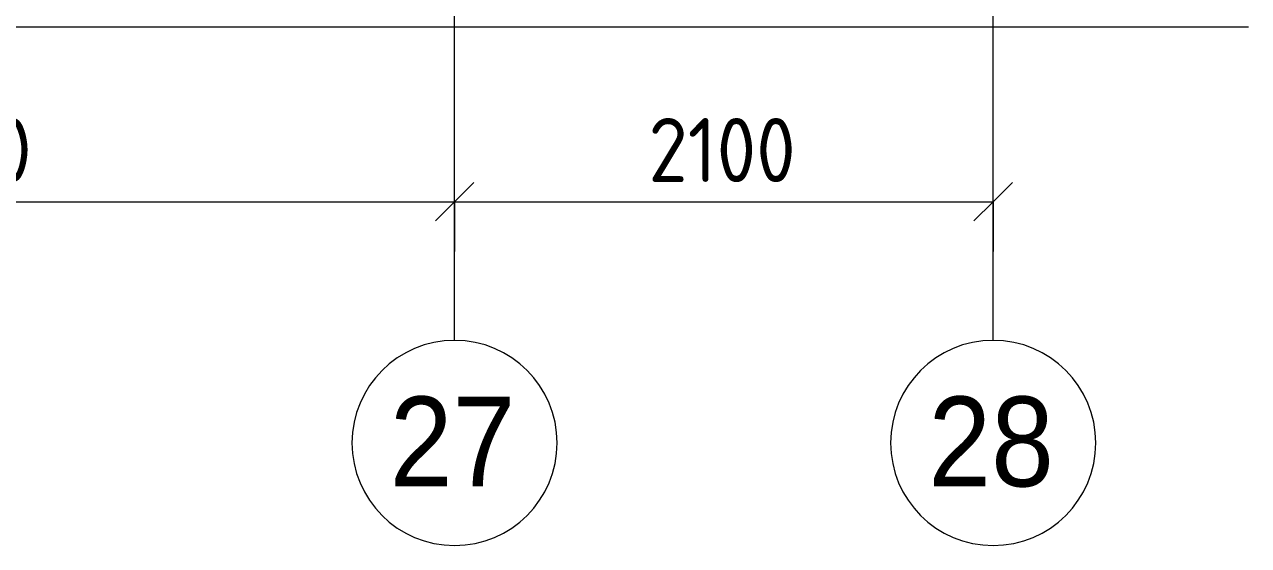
# Model space of a CAD drawing. Header units: millimetres. Extents: x 855 to 54851, y -2301 to 5636.
# Drawn here: x 14552 to 19325, y -2301 to -269 of the extents above; entities that cross this region are included whole.
import ezdxf

# ---------------------------------------------------------------- set-up
doc = ezdxf.new("R2010")
doc.units = ezdxf.units.MM
for name, color, linetype, lineweight in [('A-ANNO-DIMS', 7, 'Continuous', 9), ('A-ANNO-DIMS-100', 7, 'Continuous', 9), ('A-WALL', 7, 'Continuous', 9), ('Оси', 7, 'Continuous', 9), ('Оси-1', 7, 'Continuous', 20)]:
    doc.layers.add(name, color=color, linetype=linetype, lineweight=lineweight)
doc.styles.add('Arial', font='arial.ttf', dxfattribs={"width": 0.9, "height": 350})
doc.styles.add('ISOCPEUR_1', font='isocpeur.ttf', dxfattribs={"width": 0.9, "height": 250})
doc.dimstyles.new('ISO-2_5_0_9К_БОЛЬШОЙ', dxfattribs={"dimscale": 304.8, "dimtxt": 248.995294, "dimasz": 0.492126, "dimexe": 0.393701, "dimexo": 0.984252, "dimgap": 0, "dimtad": 1, "dimdec": 0, "dimrnd": 10, "dimzin": 0, "dimdsep": 46, "dimtxsty": 'ISOCPEUR_1', "dimblk1": 'OBLIQUE', "dimblk2": 'OBLIQUE', "dimsah": 1, "dimcen": 0.09, "dimdle": 0.393701, "dimazin": 0, "dimtfac": 1, "dimtdec": 4, "dimtix": 1, "dimtmove": 0, "dimatfit": 3, "dimfxl": 1, "dimtvp": 1, "dimtolj": 1, "dimtzin": 0, "dimarcsym": 2})

# ---------------------------------------------------------------- blocks, each defined once
blk = doc.blocks.new('Ось сетки - D8-29747960-План разверток пом_ 1_67_ Этаж 1')
at = {"layer": 'Оси-1'}
for start, end in [(360, 180), (180, 360)]:
    blk.add_arc((0, 0), 4, start, end, dxfattribs=at)
blk = doc.blocks.new('DIMBLOCK2-План разверток пом_ 1_67_ Этаж 1')
at = {"layer": 'A-ANNO-DIMS-100'}
for p, q in [((12279.1, -1154.1), (12279.1, -840.2)), ((16229.1, -1154.1), (16229.1, -840.2)), ((12279.1, -960.2), (16229.1, -960.2)), ((12279.1, -960.2), (12279.1, -1154.1)), ((16229.1, -960.2), (16229.1, -1154.1))]:
    blk.add_line(p, q, dxfattribs=at)
at = {"layer": 'A-ANNO-DIMS-100', "lineweight": 20}
for p, q in [((12279.1, -960.2), (12354.1, -885.2)), ((16229.1, -960.2), (16304.1, -885.2)), ((12279.1, -960.2), (12204.1, -1035.2)), ((16229.1, -960.2), (16154.1, -1035.2))]:
    blk.add_line(p, q, dxfattribs=at)
at = {"layer": 'A-ANNO-DIMS-100', "color": 0, "insert": (13938, -633.6), "char_height": 250, "width": 758.478, "attachment_point": 1, "line_spacing_factor": 1.149209, "style": 'ISOCPEUR_1'}
blk.add_mtext('3950', dxfattribs=at)
blk = doc.blocks.new('_Oblique')
at = {"color": 0, "linetype": 'ByBlock', "lineweight": -2}
blk.add_line((-0.5, -0.5), (0.5, 0.5), dxfattribs=at)
blk = doc.blocks.new('DIMBLOCK3-План разверток пом_ 1_67_ Этаж 1')
at = {"layer": 'A-ANNO-DIMS-100'}
for p, q in [((16229.1, -1154.1), (16229.1, -840.2)), ((18329.1, -1154.1), (18329.1, -840.2)), ((16229.1, -960.2), (18329.1, -960.2)), ((16229.1, -960.2), (16229.1, -1154.1)), ((18329.1, -960.2), (18329.1, -1154.1))]:
    blk.add_line(p, q, dxfattribs=at)
at = {"layer": 'A-ANNO-DIMS-100', "lineweight": 20}
for p, q in [((16229.1, -960.2), (16304.1, -885.2)), ((18329.1, -960.2), (18404.1, -885.2)), ((16229.1, -960.2), (16154.1, -1035.2)), ((18329.1, -960.2), (18254.1, -1035.2))]:
    blk.add_line(p, q, dxfattribs=at)
at = {"layer": 'A-ANNO-DIMS-100', "color": 0, "insert": (16984.6, -633.6), "char_height": 250, "width": 706.764, "attachment_point": 1, "line_spacing_factor": 1.149209, "style": 'ISOCPEUR_1'}
blk.add_mtext('2100', dxfattribs=at)

msp = doc.modelspace()

# ---------------------------------------------------------------- linework, layer by layer
at = {"layer": 'A-WALL'}
msp.add_line((19324.7, -280), (9496.7, -280), dxfattribs=at)
at = {"layer": 'Оси'}
for p, q in [((16229.1, -1500.6), (16229.1, 999.4)), ((18329.1, -1500.6), (18329.1, 999.4))]:
    msp.add_line(p, q, dxfattribs=at)

# ---------------------------------------------------------------- block references
at = {"layer": 'Оси-1', "xscale": 99.99999999999993, "yscale": 99.99999999999993, "zscale": 99.99999999999993}
for p in [(16229.1, -1900.6), (18329.1, -1900.6)]:
    msp.add_blockref('Ось сетки - D8-29747960-План разверток пом_ 1_67_ Этаж 1', p, dxfattribs=at)

# ---------------------------------------------------------------- texts
at = {"layer": 'Оси', "char_height": 350, "width": 606.076, "attachment_point": 1, "style": 'Arial'}
for s, insert in [('27', (15976.4, -1719.9)), ('28', (18076.4, -1719.9))]:
    msp.add_mtext(s, dxfattribs=dict(at, insert=insert))

# ---------------------------------------------------------------- dimensions: what is measured, and where the dimension line sits
at = {"layer": 'A-ANNO-DIMS'}
for base, p1, p2, override, picture, middle in [((16229.1, -960.2), (12279.1, -854.1), (16229.1, -854.1), {"dimpost": '<>', "dimfxl": 3950}, 'DIMBLOCK2-План разверток пом_ 1_67_ Этаж 1', (14254.1, -835.2)), ((18329.1, -960.2), (16229.1, -854.1), (18329.1, -854.1), {"dimpost": '<>', "dimfxl": 2100}, 'DIMBLOCK3-План разверток пом_ 1_67_ Этаж 1', (17279.1, -835.2))]:
    dim = msp.add_linear_dim(base=base, p1=p1, p2=p2, dimstyle='ISO-2_5_0_9К_БОЛЬШОЙ', override=override, dxfattribs=at)
    dim.commit()
    dim.dimension.update_dxf_attribs({"geometry": picture, "text_midpoint": middle})

doc.saveas('drawing.dxf')
